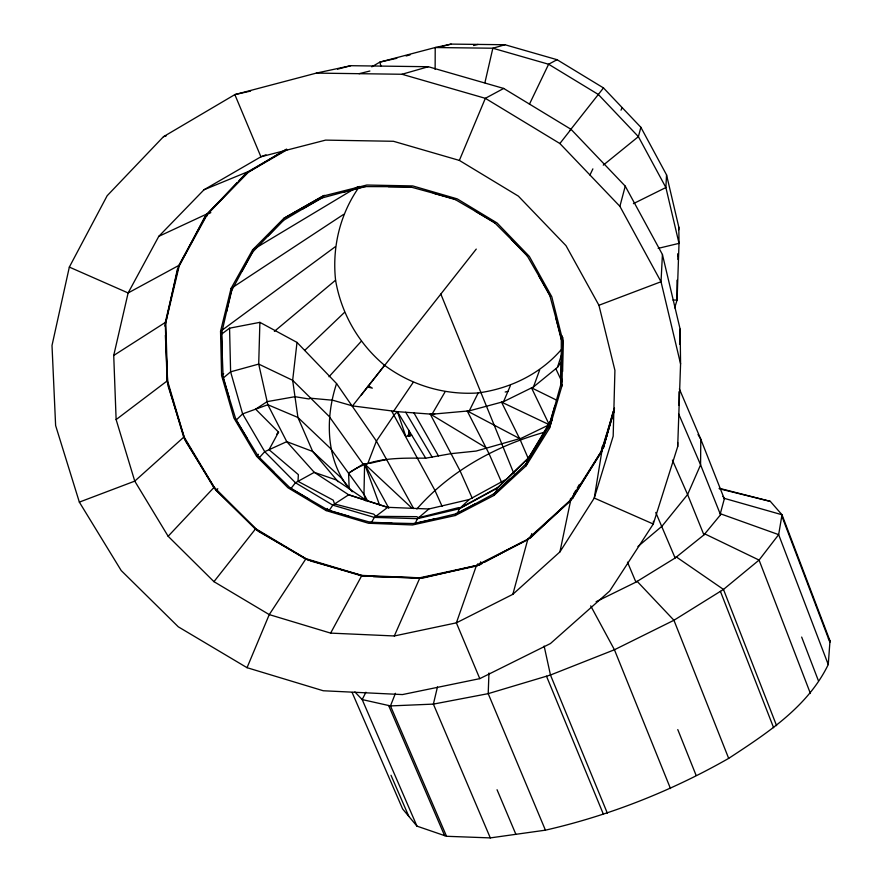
<?xml version="1.0" encoding="UTF-8"?>
<svg xmlns="http://www.w3.org/2000/svg" width="882" height="882" viewBox="0 0 882 882"><rect width="100%" height="100%" fill="white"/><g stroke="black" fill="none" stroke-linecap="round" stroke-linejoin="round"><path stroke-width="1.32" d="M561.977 385.93L562.87 340.97L551.779 296.738L529.354 256.419L497.073 222.97L457.229 198.88L412.721 185.926L366.802 185.022L322.79 196.135L283.817 218.339L252.561 249.904L231.04 288.48L220.544 331.323L221.591 375.489L233.928 418.057L256.574 456.292L287.995 487.79L326.12 510.59L368.522 523.258L412.5 524.966L455.266 515.518L494.019 495.397L526.146 465.773L549.387 428.487L551.978 419.623L550.798 420.714L549.398 425.488L526.94 462.929L495.53 492.884L457.383 513.5L415.08 523.577L371.377 522.585L329.085 510.667L290.873 488.617L259.187 457.813L236.1 420.185L223.179 378.091L221.437 334.245L231.15 291.523L251.866 252.869L282.372 221.018L320.662 198.34L364.145 186.587L409.722 186.73L454.098 198.869L494.041 222.132L526.642 254.832L549.574 294.522L561.316 338.291L561.195 382.986L562.264 379.381M435.135 69.402L435.212 47.529L451.132 44.1L504.989 44.739L557.06 59.7L603.486 87.924L640.872 127.306L666.549 174.89L678.809 227.126L679.019 243.355L677.078 300.034L674.664 307.873M562.661 371.41L562.892 337.574M560.82 384.343L561.25 362.094M596.1 601.711L635.922 582.142L675.127 558.008L703.924 534.922L720.539 514.779L720.561 513.809M221.437 334.245L229.563 328.181L259.892 322.349L258.702 364.09L267.841 404.739L286.76 441.65L314.29 472.355L348.688 494.791L365.611 500.326M677.806 256.408L677.894 253.762L677.949 259.506M678.71 229.783L678.809 227.126M679.603 344.167L680.121 329.107L662.426 254.501L625.25 186.146L571.018 129.312L503.688 88.443L428.343 66.723L350.76 65.698L316.34 73.107L234.844 94.606L163.479 136.688L107.152 195.738L69.336 267.092L52.005 345.479L55.621 425.543L79.347 502.123L121.198 570.544L178.296 626.815L247.037 667.685L323.264 690.76L402.446 694.575L479.786 678.644L550.434 643.551L609.683 591.028L653.275 524.018L677.696 446.59L680.573 363.88L680.121 329.107M488.959 673.01L488.198 693.649L545.429 830.171C609.727 815.464 671.389 791.044 728.675 758.388C766.844 733.317 807.68 707 828.253 664.554L829.995 640.861L782.003 514.757L770.339 501.384L719.315 488.297M653.397 521.295L653.275 524.018L594.27 498.054L601.811 451.551L614.39 410.262M662.426 254.501L661.026 281.744L680.573 363.88M666.549 174.89L665.888 187.535L679.019 243.355L658.181 248.371M259.892 322.349L297.013 342.414L292.659 380.318L297.929 417.473L312.68 451.452L338.093 481.704M484.416 562.297L527.381 539.365L572.892 498.021L601.326 451.33L601.866 448.045M572.892 498.021L573.532 494.868M527.381 539.365L530.655 537.689L570.158 500.502L570.599 498.407M265.978 154.824L260.918 156.787L204.007 189.762L158.782 236.354L128.122 292.956L113.723 355.457L116.126 419.578L134.759 481.131L168.142 536.267L213.951 581.657L269.253 614.6L330.629 633.111L394.32 635.966L456.38 622.846L512.839 594.314L559.927 551.889L570.566 500.822L601.811 451.551M164.923 326.131L179.233 265.691L204.789 216.917L248.647 171.979L286.319 149.234M177.458 268.922L165.772 322.558L167.668 384.629M297.013 342.414L336.56 383.56C325.193 418.024 325.656 459.346 349.173 488.683L348.588 473.237L363.141 464.097L367.75 463.656L376.405 441.088L394.188 414.871L397.407 411.662L432.048 414.209L469.279 410.858L503.589 401.63L533.478 386.933L557.49 367.331L561.261 361.94M484.902 82.754L492.851 48.223L504.989 44.739M570.566 500.822L527.69 539.773L476.247 566.079L419.678 578.305L361.62 575.88L305.712 559.111L255.394 529.079L213.83 487.614L183.688 437.229L167.062 381.002L165.265 322.481L178.748 265.482L206.961 213.929L248.316 171.538L286.694 149.334M437.472 686.924L433.382 704.112L490.304 837.9L545.429 830.171M226.575 311.622L231.801 290.31M560.985 349.945C539.839 374.255 509.884 388.631 478.198 392.931C444.649 395.246 411.508 385.346 384.552 365.291C358.61 343.627 341.224 313.518 335.579 280.189C331.996 247.07 340.099 213.598 359.536 186.422M250.565 91.089L234.844 94.606L260.918 156.787L325.623 140.117L393.46 141.285L459.357 160.414L518.351 196.113L566.012 245.681L598.933 305.271L661.026 281.744L619.892 206.333L625.25 186.146M640.872 127.306L638.392 136.644L603.266 165.155M530.655 537.689L531.747 533.632M722.92 496.379L724.453 498.396L720.296 513.721L778.652 534.635L828.253 664.554M512.839 594.314L527.69 539.773L527.061 539.541M549.398 425.488L561.536 382.049M613.244 411.255L603.321 448.188L614.17 410.218M548.681 426.679L554.91 405.621M549.387 428.487L562.253 384.872M604.225 443.778L607.114 434.848M570.158 500.502L601.326 451.33L614.5 408.079M606.893 434.098L604.534 441.849L605.228 442.301M608.084 430.218L608.867 427.638M526.94 462.929L528.439 458.21L550.798 420.714M526.146 465.773L528.638 457.978L551.757 420.372M557.49 367.331L561.492 354.762M561.316 338.291L562.121 335.899M373.384 576.674L419.612 577.809L479.654 564.833L480.701 561.79M477.074 566.012L477.846 563.785M476.247 566.079L456.38 622.846L479.786 678.644M495.53 492.884L497.228 488.198L531.758 454.726M494.019 495.397L494.956 492.817M533.478 386.933L539.674 369.911M395.445 693.307L390.472 705.92L446.546 836.29L490.304 837.9M247.037 667.685L269.253 614.6L305.712 559.111M459.357 160.414L485.343 98.321L503.688 88.443M457.383 513.5L459.379 508.76L469.257 499.499L506.081 479.4M455.266 515.518L456.226 513.258M503.589 401.63L510.446 385.467M394.32 635.966L419.678 578.305M529.432 104.208L548.615 64.243L557.06 59.7M589.948 175L592.88 168.87M620.994 110.173L622.207 107.648M415.08 523.577L417.495 518.671L428.873 508.98L469.257 499.499M469.279 410.858L478.198 392.931M365.92 692.249L362.182 699.569L416.966 826.136L446.546 836.29M557.446 400.56L531.493 387.804L549.277 424.716L521.648 438.1L476.115 451.066L451.044 453.657L425.719 458.177L397.407 411.662L352.535 405.907L332.779 400.241L310.773 398.234L308.777 398.951L294.985 396.691L267.147 401.63L255.648 409.16L278.558 432.147L269.043 449.699L298.359 474.637L298.006 481.34L333.209 500.149L334.598 503.975L373.814 514.162L375.776 516.345L416.646 516.654L418.663 517.679L458.618 507.635L460.415 507.8L498.198 487.239M330.629 633.111L361.62 575.88M242.12 271.05L252.825 251.866M178.318 267.301L207.391 214.26L237.192 182.552M371.377 522.585L374.365 517.403L387.749 507.315L428.873 508.98M432.048 414.209L445.046 391.895M573.752 493.81L575.869 490.304M577.291 487.955L579.408 484.438M525.948 463.877L537.436 445.432M602.042 446.942L604.787 442.72M559.927 551.889L594.27 498.054L613.177 436.16L614.919 370.363L598.933 305.271M601.326 451.33L602.351 449.776M329.085 510.667L332.801 505.143L348.688 494.791L387.749 507.315M326.12 510.59L327.531 508.506M393.328 411.651L413.14 382.468M290.873 488.617L295.459 482.752L314.29 472.355L336.13 479.907L366.912 500.744L388.841 507.778M619.892 206.333L559.872 143.523L571.018 129.312M603.486 87.924L570.004 130.404M213.951 581.657L255.394 529.079M352.535 405.907L384.552 365.291M360.992 395.412L476.258 249.088M259.187 457.813L264.732 451.672L286.76 441.65L312.68 451.452L341.257 477.934L352.238 491.781M256.574 456.292L258.404 454.285M276.728 434.165L278.558 432.147M328.986 376.757L361.124 341.444M309.075 560.566L258.316 531.317L216.123 490.502L217.788 488.705M168.142 536.267L213.83 487.614M239.022 180.623L245.383 173.864L287.433 149.543M416.866 508.991C449.996 471.01 496.059 445.84 544.216 432.301M268.018 236.001L283.574 220.313M529.443 457.218L497.228 488.198L459.379 508.76L417.495 518.671L374.365 517.403L332.801 505.143L295.459 482.752L264.732 451.672L242.616 413.89L230.61 371.829L229.563 328.181M236.1 420.185L242.616 413.89L267.841 404.739L297.929 417.473L330.607 448.552L363.979 494.383L368.059 501.549M304.599 350.507L344.421 312.46M494.317 493.534L510.215 478.882M183.688 437.229L134.759 481.131L79.347 502.123M223.179 378.091L230.61 371.829L258.702 364.09L292.659 380.318L329.118 416.381L363.141 464.097M637.951 546.52L662.018 526.179L687.596 494.548L700.584 464.847L700.782 439.214L679.372 388.929M221.591 375.489L223.708 373.725M274.368 331.367L335.579 280.189M116.126 419.578L167.062 381.002M220.544 331.323L335.281 246.751M231.04 288.48L343.638 214.37M113.723 355.457L165.265 322.481M252.561 249.904L357.86 186.664M371.785 66.834L379.944 62.082L435.212 47.529L492.851 48.223L548.615 64.243L598.349 94.484L638.392 136.644L665.888 187.535L633.397 203.643M348.588 473.237C370.638 457.008 399.59 458.078 425.719 458.177M283.817 218.339L324.344 195.319M302.658 209.001L322.029 197.976M178.748 265.482L128.122 292.956L69.336 267.092M479.654 564.833L482.035 563.565M456.038 513.82L475.222 503.865M521.923 542.287L476.048 565.616L423.294 577.964L361.686 575.406L310.387 560.941M204.789 216.917L207.094 215.836M208.538 213.731L210.831 212.65M158.782 236.354L206.961 213.929M204.007 189.762L248.316 171.538M316.34 73.107L402.016 74.264L428.343 66.723M163.479 136.688L166.092 135.971M337.541 69.182L350.76 65.698M406.062 55.963L410.042 54.916M439.203 47.242L451.132 44.1M343.715 192.111L365.578 186.587M359.073 73.691L369.9 71.023M473.557 45.522L478.022 44.42M369.889 463.37L386.525 459.434M411.696 435.146L405.852 436.491L397.407 411.662M396.834 58.289L379.944 62.082L380.848 66.051M413.691 523.544L434.87 518.859M505.188 392.016L507.922 391.421M672.988 300.078L677.078 300.034L677.001 280.222M388.312 186.664L411.122 187.116M432.235 413.878L434.76 413.956M370.043 522.21L391.84 523.048M367.474 386.944L372.325 388.146L368.389 385.787M719.205 488.738L770.339 501.384M724.453 498.396L782.003 514.757L778.652 534.635L759.071 560.081L723.483 589.43L673.936 620.267L614.434 649.758L550.467 675.017L488.198 693.649L433.382 704.112L390.472 705.92L362.182 699.569L354.895 691.951M365.225 576.464L305.9 558.67L255.692 528.704L214.227 487.327L185.893 441.706M402.016 74.264L485.343 98.321L559.872 143.523M433.283 193.169L455.366 199.597M407.605 435.322L410.24 436.105M327.872 509.972L348.908 516.257M549.277 424.716L501.494 402.082L520.159 439.732L528.34 458.684M704.498 533.742L759.071 560.081L810.426 693.506M519.575 438.541L467.206 410.935L488.992 453.568L501.56 482.245M289.88 487.647L308.799 498.958M475.321 211.228L495.078 223.168M486.004 447.725L430.173 413.956L459.996 470.69L472.245 498.209M676.119 556.807L723.483 589.43L776.59 725.677M412.015 508.208L364.597 463.954L363.979 494.383L365.876 500.965M258.459 456.622L274.059 472.267M511.373 239.518L527.37 256.089M636.991 581.183L673.936 620.267L728.675 758.388M416.966 826.136L402.633 808.959L352.138 692.502M828.374 638.7L829.995 640.861M336.56 383.56L376.405 441.088L413.647 508.572M391.784 411.288L434.815 490.172L442.091 506.29M216.123 490.502L184.151 437.053L168.065 385.886M235.692 418.862L246.949 437.858M405.687 412.236L432.103 457.041M698.026 434.506L700.782 439.214L724.32 498.881M413.901 412.809L438.442 455.906M538.847 275.945L549.949 295.911M388.775 508.054L364.597 463.954L379.624 505.221M590.708 605.868L614.434 649.758L670.496 788.585M555.77 368.621L561.514 380.87M655.778 512.475L675.127 558.008M672.426 460.117L687.596 494.548L703.924 534.922M390.991 775.256L408.796 816.346M678.666 413.901L700.584 464.847L720.539 514.779M388.631 705.512L444.616 835.629M627.488 562.143L635.922 582.142M497.051 789.732L515.882 834.317M607.4 813.292L550.467 675.017L544.139 646.065M546.498 676.207L603.442 814.362M440.835 294.059L513.986 473.821M677.773 729.579L696.085 775.3M720.407 591.337L773.613 727.705M801.661 637.069L818.364 680.617M781.794 515.97L829.896 642.305M185.198 440.592L167.558 380.958L165.353 335.314M223.124 376.713L229.254 397.881M555.825 317.818L561.316 339.713M409.513 435.653L408.664 430.151L408.774 435.818L410.185 432.654L410.24 435.476M221.735 332.9L222.253 354.862M679.019 391.762L679.129 405.455M677.685 442.51L677.696 446.59"/></g></svg>
